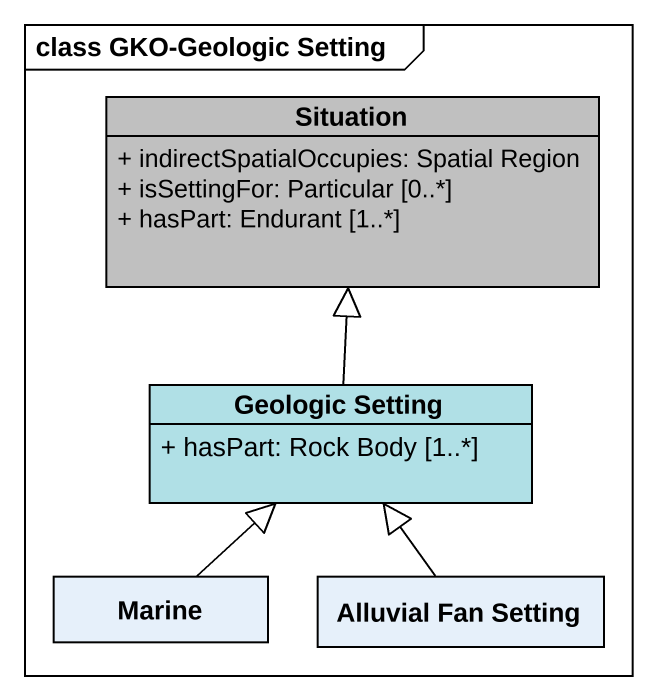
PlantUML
@startuml
mainframe class GKO-Geologic Setting
hide circle
hide empty members
skinparam classAttributeIconSize 0
class Situation #C0C0C0 {
  + indirectSpatialOccupies: Spatial Region
  + isSettingFor: Particular [0..*]
  + hasPart: Endurant [1..*]
}
class "Geologic Setting" as Geologic_Setting #B0E0E6 {
  + hasPart: Rock Body [1..*]
}
class Marine
class "Alluvial Fan Setting" as Alluvial_Fan_Setting
Geologic_Setting -up-|> Situation
Marine -up-|> Geologic_Setting
Alluvial_Fan_Setting -up-|> Geologic_Setting
@enduml
